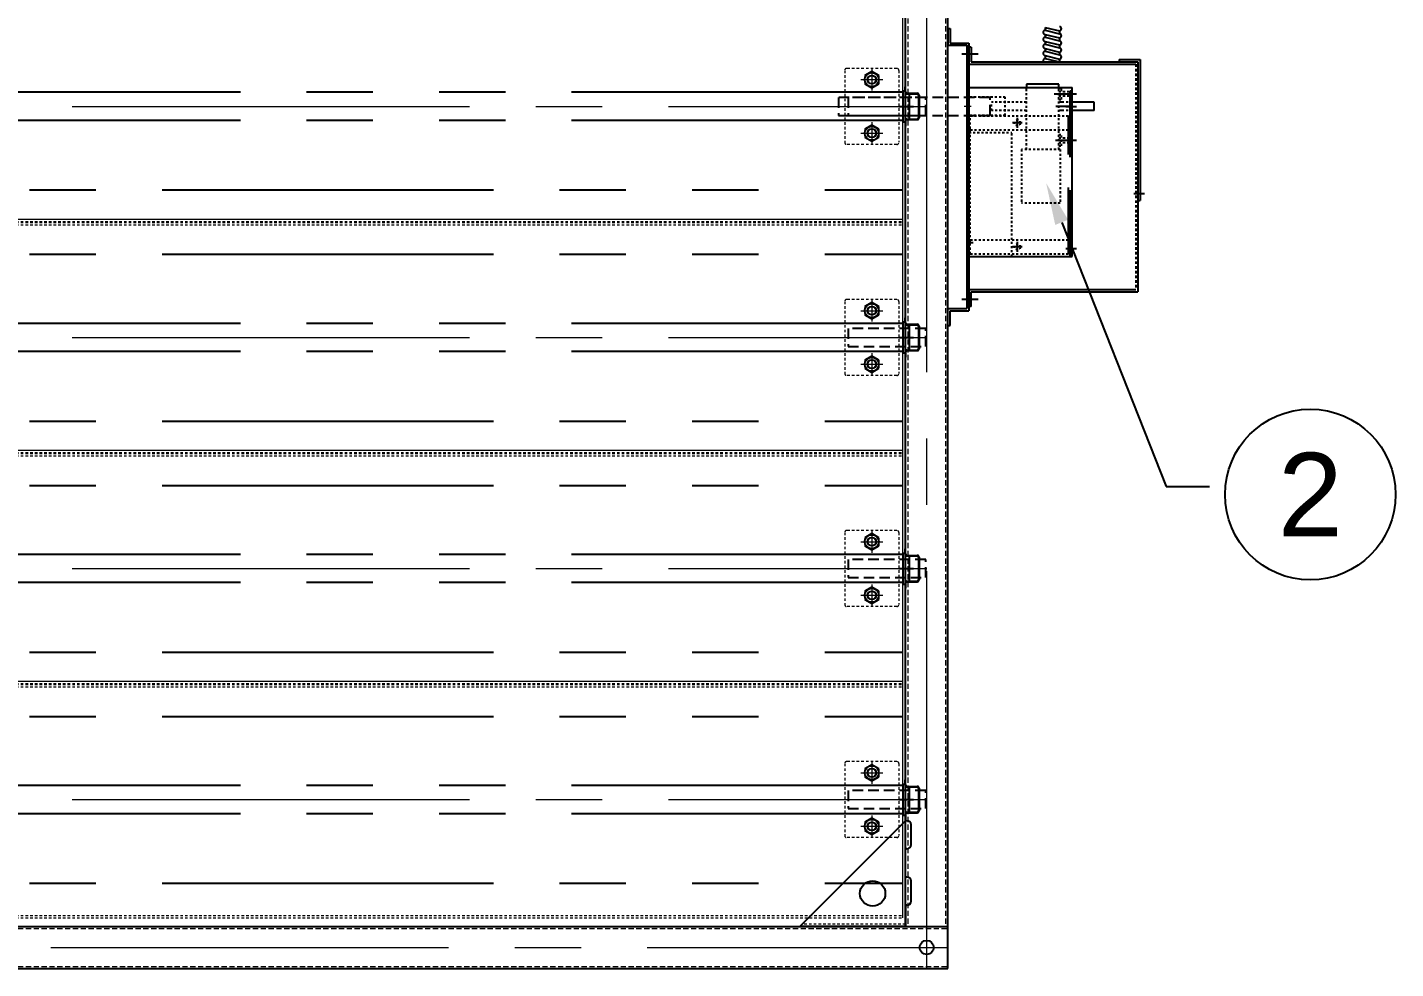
# Model space of a CAD drawing. Header units: millimetres. Extents: x 70 to 2494, y 28 to 562.
# Drawn here: x 1085.6 to 1151.2, y 168 to 213.1 of the extents above; entities that cross this region are included whole.
import ezdxf
from ezdxf import colors
from ezdxf.entities.mleader import LeaderData, LeaderLine
from ezdxf.enums import TextEntityAlignment as Align
from ezdxf.math import Vec2, Vec3

# ---------------------------------------------------------------- set-up
doc = ezdxf.new("R2010")
doc.units = ezdxf.units.MM
for name, pattern in [('CENTER', [2, 1.25, -0.25, 0.25, -0.25]), ('CENTER2', [28.575, 19.05, -3.175, 3.175, -3.175]), ('DASHED2', [9.525, 6.35, -3.175]), ('HIDDEN', [0.375, 0.25, -0.125]), ('HIDDEN2', [0.1875, 0.125, -0.0625]), ('HIDDENX2', [0.75, 0.5, -0.25]), ('PHANTOM2', [31.75, 15.875, -3.175, 3.175, -3.175, 3.175, -3.175])]:
    doc.linetypes.add(name, pattern=pattern)
for name, color, linetype in [('2', 7, 'Continuous'), ('C', 1, 'CENTER'), ('CL', 1, 'CENTER'), ('HL', 2, 'HIDDEN'), ('나사산', 1, 'Continuous')]:
    doc.layers.add(name, color=color, linetype=linetype)
for name, color, linetype, lineweight in [('LINE0.05', 7, 'Continuous', 5), ('숨은선', 2, 'HIDDENX2', 5), ('외형선', 7, 'Continuous', 18), ('유령선', 5, 'Continuous', 9), ('중심선', 1, 'CENTER2', 9)]:
    doc.layers.add(name, color=color, linetype=linetype, lineweight=lineweight)
doc.styles.get("Standard").update_dxf_attribs({"font": ''})
doc.styles.get('Standard').set_extended_font_data('Arial')

msp = doc.modelspace()

# ---------------------------------------------------------------- linework, layer by layer
at = {"color": 7}
for p, q in [((1129.731, 167.995), (1129.731, 239.545)), ((1127.706, 170.02), (1127.706, 237.52)), ((1134.402, 213.092), (1135.077, 212.923)), ((1134.402, 213.092), (1134.402, 212.957)), ((1129.731, 213.045), (1129.731, 212.235)), ((1129.731, 213.045), (1129.839, 213.045)), ((1129.839, 213.045), (1129.839, 212.343)), ((1134.402, 212.957), (1135.077, 212.788)), ((1134.402, 212.754), (1135.077, 212.586)), ((1134.402, 212.754), (1134.402, 212.619)), ((1134.402, 212.619), (1135.077, 212.451)), ((1135.077, 212.923), (1135.077, 212.788)), ((1135.077, 212.586), (1135.077, 212.451)), ((1129.731, 212.235), (1130.636, 212.235)), ((1129.839, 212.343), (1130.744, 212.343)), ((1130.636, 212.235), (1130.636, 199.626)), ((1130.744, 212.343), (1130.744, 199.518)), ((1130.744, 212.14), (1130.744, 211.33)), ((1130.852, 212.14), (1130.744, 212.14)), ((1130.852, 212.14), (1130.852, 211.438)), ((1134.402, 212.417), (1135.077, 212.248)), ((1134.402, 212.417), (1134.402, 212.282)), ((1134.402, 212.282), (1135.077, 212.113)), ((1134.402, 212.079), (1135.077, 211.911)), ((1134.402, 212.079), (1134.402, 211.944)), ((1134.402, 211.944), (1135.077, 211.776)), ((1135.077, 212.248), (1135.077, 212.113)), ((1135.077, 211.911), (1135.077, 211.776)), ((1130.744, 211.33), (1138.736, 211.33)), ((1130.744, 211.33), (1130.744, 200.53)), ((1130.852, 211.438), (1138.844, 211.438)), ((1134.402, 211.742), (1135.077, 211.573)), ((1134.402, 211.742), (1134.402, 211.607)), ((1134.402, 211.607), (1135.077, 211.438)), ((1135.077, 211.573), (1135.077, 211.438)), ((1137.939, 211.546), (1138.952, 211.546)), ((1137.939, 211.546), (1137.939, 211.438)), ((1138.047, 211.438), (1138.844, 211.438)), ((1138.844, 211.438), (1138.844, 200.422)), ((1138.844, 211.438), (1138.844, 204.796)), ((1138.952, 211.546), (1138.952, 204.796)), ((1126.09, 210.977), (1125.752, 210.783)), ((1126.427, 210.783), (1126.09, 210.977)), ((1126.427, 210.393), (1126.427, 210.783)), ((1125.752, 210.393), (1126.09, 210.198)), ((1126.09, 210.198), (1126.427, 210.393)), ((1127.582, 210.048), (1127.683, 210.048)), ((1127.582, 210.048), (1127.582, 208.563)), ((1127.683, 210.048), (1127.683, 208.563)), ((1127.683, 209.913), (1127.885, 209.913)), ((1127.885, 209.913), (1127.885, 208.698)), ((1127.582, 208.563), (1127.683, 208.563)), ((1127.683, 208.698), (1127.885, 208.698)), ((1126.09, 208.412), (1125.752, 208.218)), ((1126.427, 208.218), (1126.09, 208.412)), ((1126.427, 207.828), (1126.427, 208.218)), ((1125.752, 207.828), (1126.09, 207.633)), ((1126.09, 207.633), (1126.427, 207.828)), ((1138.844, 204.796), (1138.952, 204.796)), ((1130.744, 199.72), (1130.744, 200.53)), ((1130.744, 200.53), (1138.736, 200.53)), ((1130.852, 199.72), (1130.852, 200.422)), ((1130.852, 200.422), (1138.844, 200.422)), ((1126.09, 199.907), (1125.752, 199.713)), ((1125.752, 199.323), (1126.09, 199.128)), ((1126.427, 199.713), (1126.09, 199.907)), ((1126.09, 199.128), (1126.427, 199.323)), ((1126.427, 199.323), (1126.427, 199.713)), ((1129.731, 198.816), (1129.731, 199.626)), ((1129.731, 199.626), (1130.636, 199.626)), ((1129.839, 198.816), (1129.839, 199.518)), ((1129.839, 199.518), (1130.744, 199.518)), ((1130.852, 199.72), (1130.744, 199.72)), ((1127.582, 198.978), (1127.683, 198.978)), ((1127.582, 198.978), (1127.582, 197.493)), ((1127.683, 198.978), (1127.683, 197.493)), ((1127.683, 198.843), (1127.885, 198.843)), ((1127.885, 198.843), (1127.885, 197.628)), ((1129.731, 198.816), (1129.839, 198.816)), ((1127.582, 197.493), (1127.683, 197.493)), ((1127.683, 197.628), (1127.885, 197.628)), ((1126.09, 197.342), (1125.752, 197.148)), ((1125.752, 196.758), (1126.09, 196.563)), ((1126.427, 197.148), (1126.09, 197.342)), ((1126.09, 196.563), (1126.427, 196.758)), ((1126.427, 196.758), (1126.427, 197.148)), ((1126.09, 188.837), (1125.752, 188.643)), ((1126.427, 188.643), (1126.09, 188.837)), ((1125.752, 188.253), (1126.09, 188.058)), ((1126.09, 188.058), (1126.427, 188.253)), ((1126.427, 188.253), (1126.427, 188.643)), ((1127.582, 187.908), (1127.683, 187.908)), ((1127.582, 187.908), (1127.582, 186.423)), ((1127.683, 187.908), (1127.683, 186.423)), ((1127.683, 187.773), (1127.885, 187.773)), ((1127.885, 187.773), (1127.885, 186.558)), ((1126.09, 186.272), (1125.752, 186.078)), ((1126.427, 186.078), (1126.09, 186.272)), ((1127.582, 186.423), (1127.683, 186.423)), ((1127.683, 186.558), (1127.885, 186.558)), ((1125.752, 185.688), (1126.09, 185.493)), ((1126.09, 185.493), (1126.427, 185.688)), ((1126.427, 185.688), (1126.427, 186.078)), ((1126.09, 177.767), (1125.752, 177.573)), ((1126.427, 177.573), (1126.09, 177.767)), ((1125.752, 177.183), (1126.09, 176.988)), ((1126.09, 176.988), (1126.427, 177.183)), ((1126.427, 177.183), (1126.427, 177.573)), ((1127.582, 176.838), (1127.683, 176.838)), ((1127.582, 176.838), (1127.582, 175.353)), ((1127.683, 176.838), (1127.683, 175.353)), ((1127.683, 176.703), (1127.885, 176.703)), ((1127.885, 176.703), (1127.885, 175.488)), ((1126.09, 175.202), (1125.752, 175.008)), ((1126.427, 175.008), (1126.09, 175.202)), ((1127.582, 175.353), (1127.683, 175.353)), ((1127.683, 175.488), (1127.885, 175.488)), ((1125.752, 174.618), (1126.09, 174.423)), ((1126.09, 174.423), (1126.427, 174.618)), ((1126.427, 174.618), (1126.427, 175.008)), ((1127.706, 171.033), (1127.706, 170.02)), ((1058.181, 170.02), (1129.731, 170.02)), ((1127.706, 170.02), (1122.644, 170.02)), ((1058.181, 167.995), (1129.731, 167.995))]:
    msp.add_line(p, q, dxfattribs=at)
at = {"ltscale": 0.5}
for p, q in [((1130.744, 202.116), (1130.744, 210.216)), ((1130.744, 210.216), (1135.698, 210.216)), ((1133.498, 210.378), (1133.498, 210.216)), ((1135.05, 210.378), (1133.498, 210.378)), ((1135.05, 210.216), (1135.05, 210.378)), ((1135.698, 202.116), (1135.698, 210.216)), ((1136.738, 209.508), (1135.698, 209.508)), ((1136.738, 209.103), (1136.738, 209.508)), ((1136.738, 209.103), (1135.698, 209.103)), ((1130.744, 202.116), (1135.698, 202.116))]:
    msp.add_line(p, q, dxfattribs=at)
at = {"linetype": 'HIDDEN2', "ltscale": 0.5}
for p, q in [((1133.498, 207.24), (1133.498, 210.216)), ((1135.05, 207.24), (1135.05, 210.216)), ((1135.05, 210.183), (1135.185, 210.183)), ((1135.05, 210.021), (1135.59, 210.021)), ((1135.185, 209.643), (1135.185, 210.183)), ((1135.59, 210.054), (1135.698, 210.054)), ((1132.485, 209.744), (1130.744, 209.744)), ((1133.498, 209.508), (1131.824, 209.508)), ((1131.824, 209.103), (1131.824, 209.508)), ((1132.485, 208.866), (1132.485, 209.744)), ((1135.05, 209.805), (1135.59, 209.805)), ((1135.05, 209.643), (1135.185, 209.643)), ((1135.185, 209.508), (1135.05, 209.508)), ((1135.698, 209.508), (1135.185, 209.508)), ((1135.59, 209.771), (1135.698, 209.771)), ((1135.59, 209.744), (1135.698, 209.744)), ((1132.485, 208.866), (1130.744, 208.866)), ((1130.811, 202.238), (1130.811, 208.853)), ((1130.811, 208.853), (1135.523, 208.853)), ((1133.498, 209.103), (1131.824, 209.103)), ((1135.185, 209.103), (1135.05, 209.103)), ((1135.698, 209.103), (1135.185, 209.103)), ((1135.59, 208.866), (1135.698, 208.866)), ((1130.744, 208.056), (1132.796, 208.056)), ((1130.811, 208.178), (1135.523, 208.178)), ((1132.796, 202.116), (1132.796, 208.056)), ((1135.05, 207.955), (1135.185, 207.955)), ((1135.185, 207.415), (1135.185, 207.955)), ((1135.118, 207.24), (1133.262, 207.24)), ((1133.262, 207.24), (1133.262, 204.675)), ((1135.05, 207.793), (1135.59, 207.793)), ((1135.05, 207.577), (1135.59, 207.577)), ((1135.05, 207.415), (1135.185, 207.415)), ((1135.118, 207.24), (1135.118, 204.675)), ((1135.59, 207.827), (1135.698, 207.827)), ((1135.59, 207.543), (1135.698, 207.543)), ((1135.118, 204.675), (1133.262, 204.675)), ((1130.811, 202.913), (1135.523, 202.913)), ((1135.59, 202.643), (1135.698, 202.643)), ((1130.811, 202.238), (1135.523, 202.238)), ((1135.59, 202.359), (1135.698, 202.359))]:
    msp.add_line(p, q, dxfattribs=at)
at = {"linetype": 'CENTER2', "ltscale": 0.5}
for p, q in [((1134.821, 209.913), (1135.455, 209.913)), ((1135.388, 209.913), (1135.901, 209.913)), ((1135.59, 209.305), (1134.915, 209.305)), ((1135.388, 209.305), (1135.901, 209.305)), ((1133.302, 208.515), (1132.83, 208.515)), ((1133.066, 208.279), (1133.066, 208.752)), ((1134.888, 207.685), (1135.455, 207.685)), ((1135.388, 207.685), (1135.901, 207.685)), ((1130.744, 202.791), (1130.946, 202.791)), ((1133.066, 202.339), (1133.066, 202.812)), ((1133.302, 202.575), (1132.83, 202.575)), ((1135.388, 202.501), (1135.901, 202.501))]:
    msp.add_line(p, q, dxfattribs=at)
at = {"linetype": 'DASHED2', "ltscale": 0.5}
for p, q in [((1135.59, 202.116), (1135.59, 210.216)), ((1135.523, 202.238), (1135.523, 208.853))]:
    msp.add_line(p, q, dxfattribs=at)
at = {"color": 7, "linetype": 'HIDDENX2'}
for p, q in [((1131.756, 209.734), (1124.497, 209.734)), ((1124.497, 209.734), (1124.497, 208.877)), ((1128.672, 209.734), (1124.959, 209.734)), ((1124.959, 209.734), (1124.959, 208.877)), ((1128.672, 208.877), (1128.672, 209.734)), ((1124.497, 208.877), (1131.756, 208.877)), ((1124.959, 208.877), (1128.672, 208.877)), ((1128.672, 198.664), (1124.959, 198.664)), ((1124.959, 198.664), (1124.959, 197.807)), ((1128.672, 197.807), (1128.672, 198.664)), ((1124.959, 197.807), (1128.672, 197.807)), ((1128.672, 187.594), (1124.959, 187.594)), ((1124.959, 187.594), (1124.959, 186.737)), ((1128.672, 186.737), (1128.672, 187.594)), ((1124.959, 186.737), (1128.672, 186.737)), ((1128.672, 176.524), (1124.959, 176.524)), ((1124.959, 176.524), (1124.959, 175.667)), ((1128.672, 175.667), (1128.672, 176.524)), ((1124.959, 175.667), (1128.672, 175.667))]:
    msp.add_line(p, q, dxfattribs=at)
at = {"linetype": 'HIDDENX2'}
msp.add_line((1131.756, 208.877), (1131.756, 209.734), dxfattribs=at)
at = {"color": 7}
for centre in [(1126.09, 210.588), (1126.09, 208.023), (1126.09, 199.518), (1126.09, 196.953), (1126.09, 188.448), (1126.09, 185.883), (1126.09, 177.378), (1126.09, 174.813), (1128.719, 169.008)]:
    msp.add_circle(centre, 0.338, dxfattribs=at)
at = {"linetype": 'HIDDEN2', "ltscale": 0.5}
for centre in [(1133.066, 208.515), (1133.066, 202.575)]:
    msp.add_circle(centre, 0.142, dxfattribs=at)
at = {"color": 1}
msp.add_circle((1147.103, 190.709), 4.088, dxfattribs=at)
at = {"color": 7}
for centre, start, end in [((1135.077, 213.024), 270, 90), ((1134.402, 212.856), 90, 270), ((1134.402, 212.518), 90, 270), ((1135.077, 212.687), 270, 90), ((1135.077, 212.349), 270, 90), ((1134.402, 212.181), 90, 270), ((1134.402, 211.843), 90, 270), ((1135.077, 212.012), 270, 90), ((1134.402, 211.506), 90, 221.81031), ((1135.077, 211.674), 270, 90)]:
    msp.add_arc(centre, 0.101, start, end, dxfattribs=at)
at = {"layer": '2', "color": 7}
for p, q in [((1122.644, 170.02), (1127.706, 175.083)), ((1127.774, 175.083), (1127.706, 175.083)), ((1127.774, 175.083), (1127.774, 175.083)), ((1127.976, 173.935), (1127.976, 174.88)), ((1127.706, 172.383), (1127.706, 173.733)), ((1127.774, 173.733), (1127.706, 173.733)), ((1127.774, 173.733), (1127.774, 173.733)), ((1127.774, 172.383), (1127.706, 172.383)), ((1127.774, 172.383), (1127.774, 172.383)), ((1127.976, 171.235), (1127.976, 172.18)), ((1127.774, 171.033), (1127.706, 171.033)), ((1127.774, 171.033), (1127.774, 171.033))]:
    msp.add_line(p, q, dxfattribs=at)
msp.add_circle((1126.13, 171.597), 0.608, dxfattribs=at)
for centre, start, end in [((1127.774, 174.88), 0, 90), ((1127.774, 173.935), 270, 0), ((1127.774, 172.18), 0, 90), ((1127.774, 171.235), 270, 0)]:
    msp.add_arc(centre, 0.203, start, end, dxfattribs=at)
at = {"layer": 'C', "color": 7}
msp.add_line((1138.641, 205.134), (1139.154, 205.134), dxfattribs=at)
at = {"layer": 'CL', "color": 7}
for p, q in [((1131.189, 211.803), (1130.406, 211.803)), ((1131.189, 200.058), (1130.406, 200.058))]:
    msp.add_line(p, q, dxfattribs=at)
at = {"layer": 'HL', "color": 7, "linetype": 'HIDDEN2'}
msp.add_line((1138.736, 211.33), (1138.736, 200.53), dxfattribs=at)
at = {"layer": 'LINE0.05', "color": 7, "linetype": 'CENTER2'}
for p, q in [((1128.719, 167.995), (1128.719, 239.545)), ((1125.735, 210.588), (1126.444, 210.588)), ((1126.09, 210.942), (1126.09, 210.233)), ((1125.735, 208.023), (1126.444, 208.023)), ((1126.09, 208.377), (1126.09, 207.668)), ((1125.735, 199.518), (1126.444, 199.518)), ((1126.09, 199.872), (1126.09, 199.163)), ((1125.735, 196.953), (1126.444, 196.953)), ((1126.09, 197.307), (1126.09, 196.598)), ((1125.735, 188.448), (1126.444, 188.448)), ((1126.09, 188.802), (1126.09, 188.093)), ((1126.09, 186.237), (1126.09, 185.528)), ((1125.735, 185.883), (1126.444, 185.883)), ((1126.09, 177.732), (1126.09, 177.023)), ((1125.735, 177.378), (1126.444, 177.378)), ((1126.09, 175.167), (1126.09, 174.458)), ((1125.735, 174.813), (1126.444, 174.813)), ((1058.181, 169.008), (1129.731, 169.008))]:
    msp.add_line(p, q, dxfattribs=at)
at = {"layer": 'LINE0.05', "color": 7, "linetype": 'HIDDEN2', "ltscale": 2}
for p, q in [((1127.814, 237.52), (1127.814, 170.02)), ((1129.623, 237.52), (1129.623, 170.02)), ((1058.181, 169.912), (1129.731, 169.912)), ((1058.181, 168.103), (1129.731, 168.103))]:
    msp.add_line(p, q, dxfattribs=at)
at = {"layer": 'LINE0.05', "color": 7, "lineweight": -3}
for p, q in [((1127.683, 210.004), (1127.683, 210.25)), ((1127.706, 210.25), (1127.683, 210.25)), ((1127.706, 210.004), (1127.706, 210.25)), ((1127.774, 209.936), (1128.267, 209.936)), ((1127.774, 209.913), (1128.267, 209.913)), ((1128.334, 209.845), (1128.334, 208.765)), ((1128.358, 209.845), (1128.358, 208.765)), ((1127.683, 208.607), (1127.683, 208.36)), ((1127.706, 208.607), (1127.706, 208.36)), ((1127.774, 208.698), (1128.267, 208.698)), ((1127.774, 208.674), (1128.267, 208.674)), ((1127.706, 208.36), (1127.683, 208.36)), ((1127.683, 198.934), (1127.683, 199.18)), ((1127.706, 199.18), (1127.683, 199.18)), ((1127.706, 198.934), (1127.706, 199.18)), ((1127.774, 198.866), (1128.267, 198.866)), ((1127.774, 198.843), (1128.267, 198.843)), ((1128.334, 198.775), (1128.334, 197.695)), ((1128.358, 198.775), (1128.358, 197.695)), ((1127.683, 197.537), (1127.683, 197.29)), ((1127.706, 197.537), (1127.706, 197.29)), ((1127.774, 197.628), (1128.267, 197.628)), ((1127.774, 197.604), (1128.267, 197.604)), ((1127.706, 197.29), (1127.683, 197.29)), ((1127.683, 187.864), (1127.683, 188.11)), ((1127.706, 188.11), (1127.683, 188.11)), ((1127.706, 187.864), (1127.706, 188.11)), ((1127.774, 187.796), (1128.267, 187.796)), ((1127.774, 187.773), (1128.267, 187.773)), ((1128.334, 187.705), (1128.334, 186.625)), ((1128.358, 187.705), (1128.358, 186.625)), ((1127.683, 186.467), (1127.683, 186.22)), ((1127.706, 186.22), (1127.683, 186.22)), ((1127.706, 186.467), (1127.706, 186.22)), ((1127.774, 186.558), (1128.267, 186.558)), ((1127.774, 186.534), (1128.267, 186.534)), ((1127.683, 176.794), (1127.683, 177.04)), ((1127.706, 177.04), (1127.683, 177.04)), ((1127.706, 176.794), (1127.706, 177.04)), ((1127.774, 176.726), (1128.267, 176.726)), ((1127.774, 176.703), (1128.267, 176.703)), ((1128.334, 176.635), (1128.334, 175.555)), ((1128.358, 176.635), (1128.358, 175.555)), ((1127.683, 175.397), (1127.683, 175.15)), ((1127.706, 175.15), (1127.683, 175.15)), ((1127.706, 175.397), (1127.706, 175.15)), ((1127.774, 175.488), (1128.267, 175.488)), ((1127.774, 175.464), (1128.267, 175.464))]:
    msp.add_line(p, q, dxfattribs=at)
at = {"layer": 'LINE0.05', "color": 7, "linetype": 'CENTER2', "lineweight": -3}
for p, q in [((1127.379, 209.305), (1128.088, 209.305)), ((1127.379, 209.305), (1128.088, 209.305)), ((1127.379, 198.235), (1128.088, 198.235)), ((1127.379, 198.235), (1128.088, 198.235)), ((1127.379, 187.165), (1128.088, 187.165)), ((1127.379, 187.165), (1128.088, 187.165)), ((1127.379, 176.095), (1128.088, 176.095)), ((1127.379, 176.095), (1128.088, 176.095))]:
    msp.add_line(p, q, dxfattribs=at)
at = {"layer": 'LINE0.05', "linetype": 'CENTER2'}
msp.add_line((1130.852, 209.305), (1130.512, 209.305), dxfattribs=at)
at = {"layer": 'LINE0.05', "color": 7, "linetype": 'HIDDEN2'}
msp.add_line((1127.706, 170.128), (1122.752, 170.128), dxfattribs=at)
at = {"layer": 'LINE0.05', "color": 7}
for centre in [(1126.09, 210.588), (1126.09, 208.023), (1126.09, 199.518), (1126.09, 196.953), (1126.09, 188.448), (1126.09, 185.883), (1126.09, 177.378), (1126.09, 174.813)]:
    msp.add_circle(centre, 0.219, dxfattribs=at)
at = {"layer": 'LINE0.05', "color": 7, "lineweight": -3}
for centre, radius, start, end in [((1127.774, 210.004), 0.0911, 180, 270), ((1127.774, 210.004), 0.0675, 180, 270), ((1128.267, 209.845), 0.0911, 0, 90), ((1128.267, 209.845), 0.0675, 0, 90), ((1127.774, 208.607), 0.0911, 90, 180), ((1127.774, 208.607), 0.0675, 90, 180), ((1128.267, 208.765), 0.0675, 270, 0), ((1128.267, 208.765), 0.0911, 270, 0), ((1127.774, 198.934), 0.0911, 180, 270), ((1127.774, 198.934), 0.0675, 180, 270), ((1128.267, 198.775), 0.0911, 0, 90), ((1128.267, 198.775), 0.0675, 0, 90), ((1127.774, 197.537), 0.0911, 90, 180), ((1127.774, 197.537), 0.0675, 90, 180), ((1128.267, 197.695), 0.0675, 270, 0), ((1128.267, 197.695), 0.0911, 270, 0), ((1127.774, 187.864), 0.0911, 180, 270), ((1127.774, 187.864), 0.0675, 180, 270), ((1128.267, 187.705), 0.0911, 0, 90), ((1128.267, 187.705), 0.0675, 0, 90), ((1127.774, 186.467), 0.0911, 90, 180), ((1127.774, 186.467), 0.0675, 90, 180), ((1128.267, 186.625), 0.0675, 270, 0), ((1128.267, 186.625), 0.0911, 270, 0), ((1127.774, 176.794), 0.0911, 180, 270), ((1127.774, 176.794), 0.0675, 180, 270), ((1128.267, 176.635), 0.0911, 0, 90), ((1128.267, 176.635), 0.0675, 0, 90), ((1127.774, 175.397), 0.0911, 90, 180), ((1127.774, 175.397), 0.0675, 90, 180), ((1128.267, 175.555), 0.0675, 270, 0), ((1128.267, 175.555), 0.0911, 270, 0)]:
    msp.add_arc(centre, radius, start, end, dxfattribs=at)
at = {"layer": '나사산', "color": 7}
for centre in [(1126.09, 210.588), (1126.09, 208.023), (1126.09, 199.518), (1126.09, 196.953), (1126.09, 188.448), (1126.09, 185.883), (1126.09, 177.378), (1126.09, 174.813)]:
    msp.add_circle(centre, 0.203, dxfattribs=at)
at = {"layer": '숨은선', "color": 7, "linetype": 'HIDDEN2'}
for p, q in [((1127.288, 211.128), (1124.892, 211.128)), ((1124.79, 211.026), (1124.79, 207.584)), ((1127.389, 211.026), (1127.389, 207.584)), ((1127.288, 207.483), (1124.892, 207.483)), ((1060.331, 203.797), (1127.582, 203.797)), ((1060.331, 203.743), (1127.582, 203.743)), ((1060.331, 203.635), (1127.582, 203.635)), ((1127.288, 200.058), (1124.892, 200.058)), ((1124.79, 199.956), (1124.79, 196.514)), ((1127.389, 199.956), (1127.389, 196.514)), ((1127.288, 196.413), (1124.892, 196.413)), ((1060.331, 192.727), (1127.582, 192.727)), ((1060.331, 192.673), (1127.582, 192.673)), ((1060.331, 192.565), (1127.582, 192.565)), ((1124.79, 188.886), (1124.79, 185.444)), ((1127.288, 188.988), (1124.892, 188.988)), ((1127.389, 188.886), (1127.389, 185.444)), ((1127.288, 185.343), (1124.892, 185.343)), ((1060.331, 181.657), (1127.582, 181.657)), ((1060.331, 181.603), (1127.582, 181.603)), ((1060.331, 181.495), (1127.582, 181.495)), ((1124.79, 177.816), (1124.79, 174.374)), ((1127.288, 177.918), (1124.892, 177.918)), ((1127.389, 177.816), (1127.389, 174.374)), ((1127.288, 174.273), (1124.892, 174.273)), ((1060.331, 170.533), (1127.582, 170.533)), ((1060.331, 170.425), (1127.582, 170.425))]:
    msp.add_line(p, q, dxfattribs=at)
for centre, start, end in [((1124.892, 211.026), 90, 180), ((1127.288, 211.026), 0, 90), ((1124.892, 207.584), 180, 270), ((1127.288, 207.584), 270, 0), ((1124.892, 199.956), 90, 180), ((1127.288, 199.956), 0, 90), ((1124.892, 196.514), 180, 270), ((1127.288, 196.514), 270, 0), ((1124.892, 188.886), 90, 180), ((1127.288, 188.886), 0, 90), ((1124.892, 185.444), 180, 270), ((1127.288, 185.444), 270, 0), ((1124.892, 177.816), 90, 180), ((1127.288, 177.816), 0, 90), ((1124.892, 174.374), 180, 270), ((1127.288, 174.374), 270, 0)]:
    msp.add_arc(centre, 0.101, start, end, dxfattribs=at)
at = {"layer": '외형선', "color": 7}
for p, q in [((1127.582, 203.635), (1127.582, 214.975)), ((1125.752, 210.783), (1125.752, 210.393)), ((1125.752, 208.218), (1125.752, 207.828)), ((1060.331, 203.905), (1127.582, 203.905)), ((1127.582, 192.565), (1127.582, 203.905)), ((1125.752, 199.713), (1125.752, 199.323)), ((1125.752, 197.148), (1125.752, 196.758)), ((1060.331, 192.835), (1127.582, 192.835)), ((1127.582, 181.495), (1127.582, 192.835)), ((1125.752, 188.643), (1125.752, 188.253)), ((1125.752, 186.078), (1125.752, 185.688)), ((1060.331, 181.765), (1127.582, 181.765)), ((1127.582, 170.425), (1127.582, 181.765)), ((1125.752, 177.573), (1125.752, 177.183)), ((1125.752, 175.008), (1125.752, 174.618))]:
    msp.add_line(p, q, dxfattribs=at)
at = {"layer": '외형선', "color": 7, "linetype": 'CENTER2'}
for p, q in [((1059.19, 209.305), (1128.722, 209.305)), ((1059.19, 198.235), (1128.722, 198.235)), ((1059.19, 187.165), (1128.722, 187.165)), ((1059.19, 176.095), (1128.722, 176.095))]:
    msp.add_line(p, q, dxfattribs=at)
at = {"layer": '유령선', "color": 7, "linetype": 'PHANTOM2', "lineweight": -3}
for p, q in [((1127.582, 209.982), (1060.331, 209.982)), ((1127.582, 208.628), (1060.331, 208.628)), ((1060.331, 205.301), (1127.582, 205.301)), ((1060.331, 202.218), (1127.582, 202.218)), ((1127.582, 198.912), (1060.331, 198.912)), ((1127.582, 197.558), (1060.331, 197.558)), ((1060.331, 194.231), (1127.582, 194.231)), ((1060.331, 191.148), (1127.582, 191.148)), ((1127.582, 187.842), (1060.331, 187.842)), ((1127.582, 186.488), (1060.331, 186.488)), ((1060.331, 183.161), (1127.582, 183.161)), ((1060.331, 180.078), (1127.582, 180.078)), ((1127.582, 176.772), (1060.331, 176.772)), ((1127.582, 175.418), (1060.331, 175.418)), ((1060.331, 172.091), (1127.582, 172.091))]:
    msp.add_line(p, q, dxfattribs=at)
at = {"layer": '중심선', "color": 7}
for p, q in [((1125.565, 210.588), (1126.614, 210.588)), ((1126.09, 211.112), (1126.09, 210.063)), ((1126.09, 208.547), (1126.09, 207.498)), ((1125.565, 208.023), (1126.614, 208.023)), ((1126.09, 200.042), (1126.09, 198.993)), ((1125.565, 199.518), (1126.614, 199.518)), ((1126.09, 197.477), (1126.09, 196.428)), ((1125.565, 196.953), (1126.614, 196.953)), ((1126.09, 188.972), (1126.09, 187.923)), ((1125.565, 188.448), (1126.614, 188.448)), ((1126.09, 186.407), (1126.09, 185.358)), ((1125.565, 185.883), (1126.614, 185.883)), ((1126.09, 177.902), (1126.09, 176.853)), ((1125.565, 177.378), (1126.614, 177.378)), ((1126.09, 175.337), (1126.09, 174.288)), ((1125.565, 174.813), (1126.614, 174.813))]:
    msp.add_line(p, q, dxfattribs=at)

# ---------------------------------------------------------------- texts
msp.add_text('2', height=4).set_placement((1147.103, 190.709), align=Align.MIDDLE_CENTER)

# ---------------------------------------------------------------- leaders
at = {"color": 1}
ml = msp.add_multileader_mtext('Standard', dxfattribs=at)
ml.set_content('', color=1)
ml.set_leader_properties()
ml.build(insert=Vec2(0, 0))
ml.multileader.update_dxf_attribs({"arrow_head_size": 2.025})
ctx = ml.context
ctx.base_point, ctx.char_height, ctx.arrow_head_size, ctx.landing_gap_size, ctx.plane_origin = Vec3(1142.279, 191.098), 0.54, 2.025, 0.27, Vec3(1134.444, 205.634)
notes = []
notes.append((ctx, [(0, (1, 1, 0), (1140.188, 191.098), (1, 0), 2.091, [(0, [(1134.444, 205.634)], 0, [])])]))
ctx.mtext.insert, ctx.mtext.flow_direction = Vec3(1142.549, 191.098), 5
for ctx, leaders in notes:
    for number, flags, end, landing, length, lines in leaders:
        leader = LeaderData()
        leader.index, (leader.has_last_leader_line, leader.has_dogleg_vector, leader.attachment_direction) = number, flags
        leader.last_leader_point, leader.dogleg_vector, leader.dogleg_length = Vec3(end), Vec3(landing), length
        for number, points, colour, breaks in lines:
            line = LeaderLine()
            line.index, line.vertices, line.color, line.breaks = number, Vec3.list(points), colors.encode_raw_color(colour), breaks
            leader.lines.append(line)
        ctx.leaders.append(leader)

doc.saveas('drawing.dxf')
